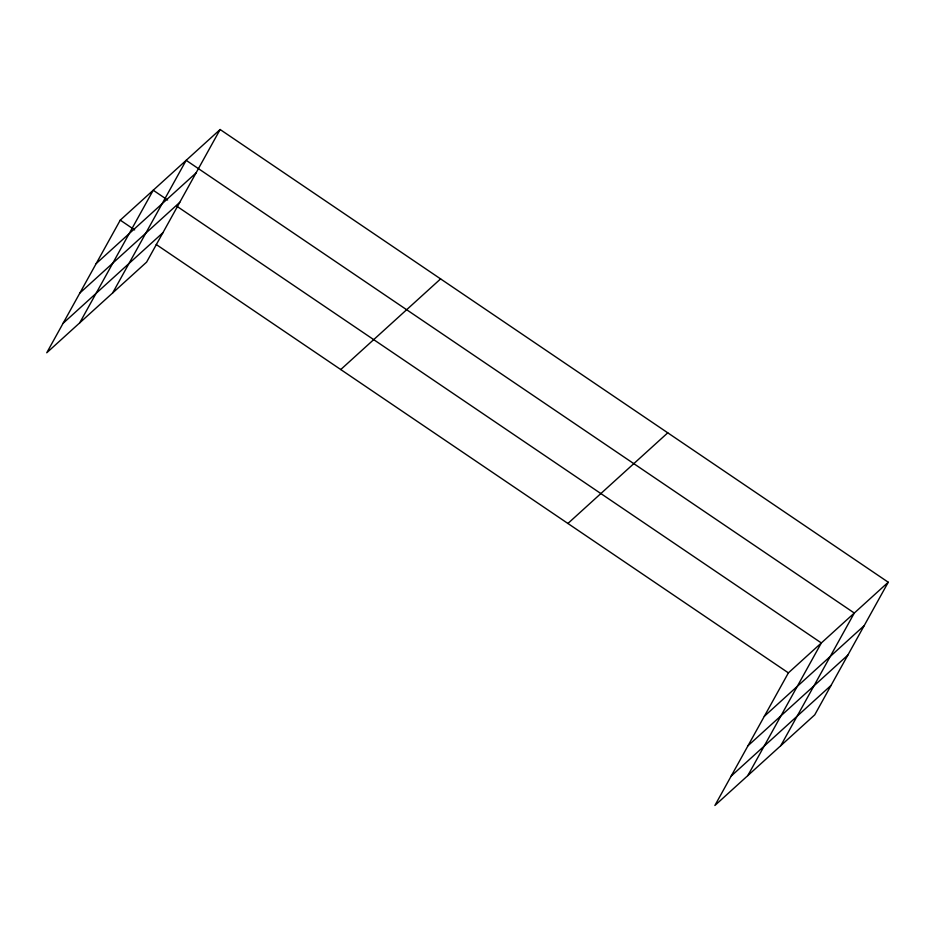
<?xml version="1.0" encoding="UTF-8"?>
<svg xmlns="http://www.w3.org/2000/svg" width="935" height="935" viewBox="0 0 935 935"><rect width="100%" height="100%" fill="white"/><g stroke="black" fill="none" stroke-linecap="round" stroke-linejoin="round"><path stroke-width="1.4" d="M220.122 129.509L120.264 220.146L46.75 352.775L146.608 262.127L220.122 129.509L888.25 582.225L814.736 714.854L714.878 805.491L788.392 672.873L888.25 582.225M79.709 322.867L153.223 190.237L167.599 199.985M112.656 292.947L186.17 160.329L854.298 613.044L780.783 745.674M747.825 775.582L821.339 642.953L177.182 206.471M96.188 263.577L196.058 172.94M79.872 293.017L179.742 202.369M63.066 323.335L162.924 232.698M340.749 369.547L440.607 278.899M567.907 523.471L667.765 432.823M764.316 716.303L864.174 625.655M748 745.733L847.858 655.096M731.193 776.062L831.051 685.413M120.264 220.146L134.64 229.893M156.215 244.502L788.392 672.873"/></g></svg>
